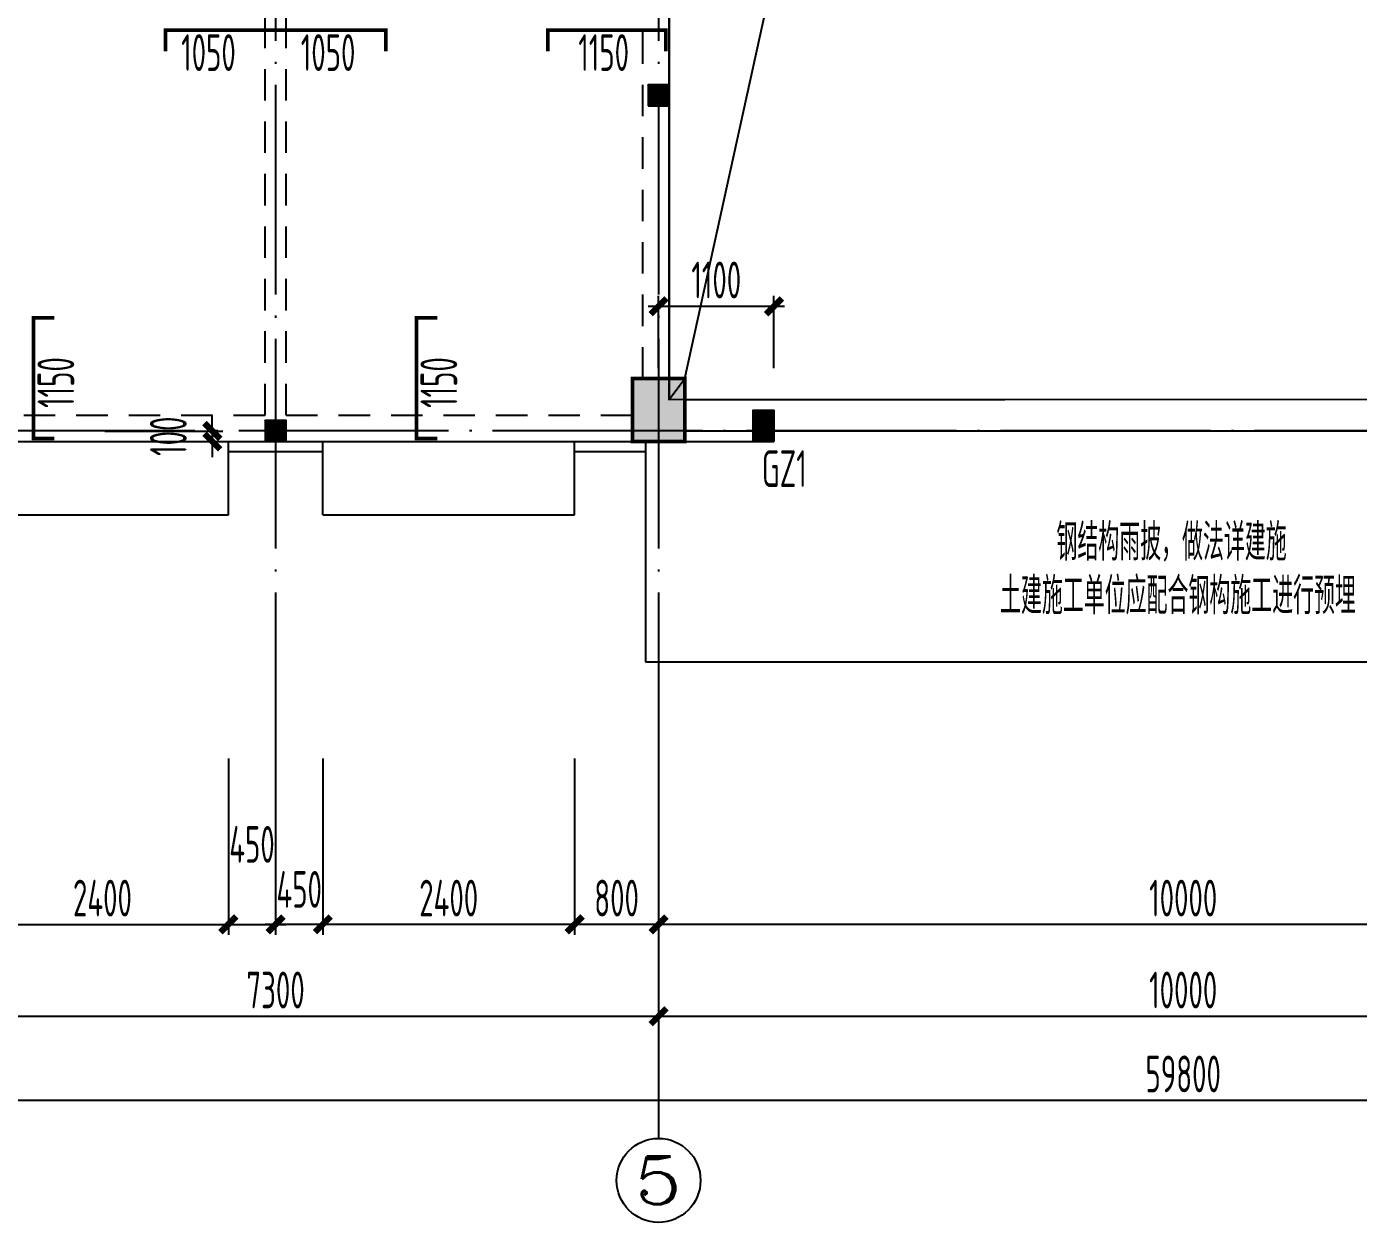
# Model space of a CAD drawing. Extents: x -472319 to -112444, y -516749 to -5704.
# Drawn here: x -283816 to -271125, y -70074 to -58677 of the extents above; entities that cross this region are included whole.
import ezdxf
from ezdxf.enums import TextEntityAlignment as Align

# ---------------------------------------------------------------- set-up
doc = ezdxf.new("R2010")
doc.units = 0
doc.header["$LTSCALE"] = 100
doc.header["$MEASUREMENT"] = 0
for name, pattern in [('3', [5, 3, -2]), ('CENTER', [2, 1.25, -0.25, 0.25, -0.25]), ('DOTE', [2.42, 2, -0.2, 0.02, -0.2])]:
    doc.linetypes.add(name, pattern=pattern)
for name, color, linetype in [('1301', 24, 'Continuous'), ('1305', 1, 'Continuous'), ('1306', 94, 'Continuous'), ('1307', 7, 'Continuous'), ('AXIS', 3, 'Continuous'), ('AXIS_TEXT', 7, 'Continuous'), ('COLUMN', 9, 'Continuous'), ('DOTE', 1, 'CENTER'), ('S_BEAM', 4, 'Continuous'), ('S_BEAMDASH', 134, '3'), ('S_CL', 2, 'Continuous'), ('S_HOLE', 253, 'Continuous'), ('坡道', 7, 'Continuous'), ('洞口边线', 7, 'Continuous')]:
    doc.layers.add(name, color=color, linetype=linetype)
doc.styles.add('_TCH_AXIS', font='COMPLEX', dxfattribs={"bigfont": 'GBCBIG'})
doc.styles.add('COMPLEX', font='COMPLEX')
doc.styles.add('HZ', font='tssdeng.shx', dxfattribs={"width": 0.6, "height": 350, "bigfont": 'a.shx'})
doc.styles.get("Standard").update_dxf_attribs({"font": 'tssdeng.shx', "width": 0.6, "bigfont": 'a.shx'})
doc.dimstyles.new('DIMN', dxfattribs={"dimtxt": 350, "dimasz": 150, "dimexe": 100, "dimexo": 100, "dimgap": 75, "dimtad": 1, "dimdec": 0, "dimzin": 0, "dimdsep": 46, "dimtxsty": 'HZ', "dimblk": 'ARCHTICK', "dimcen": 0.09, "dimdle": 100, "dimclrd": 3, "dimclre": 3, "dimclrt": 7, "dimazin": 2, "dimtfac": 1, "dimtdec": 0, "dimtmove": 2, "dimatfit": 3, "dimldrblk": 'ARCHTICK', "dimfxl": 1, "dimtolj": 1, "dimtzin": 0, "dimarcsym": 0})

# ---------------------------------------------------------------- blocks, each defined once
blk = doc.blocks.new('_ArchTick')
at = {"color": 0, "linetype": 'ByBlock', "const_width": 0.4}
blk.add_lwpolyline([(-0.5, -0.5), (0.5, 0.5)], dxfattribs=at)
blk = doc.blocks.new('*D582')
at = {"layer": 'AXIS', "color": 3, "lineweight": -2, "transparency": 16777216}
for p, q in [((-285094, -66961), (-285094, -68209)), ((-277794, -66961), (-277794, -68209)), ((-285194, -68109), (-277694, -68109))]:
    blk.add_line(p, q, dxfattribs=at)
at = {"layer": 'Defpoints', "color": 0, "transparency": 16777216}
for p in [(-285094, -66861), (-277794, -66861), (-277794, -68109)]:
    blk.add_point(p, dxfattribs=at)
at = {"layer": 'AXIS', "color": 3, "lineweight": -2, "transparency": 16777216, "xscale": 150, "yscale": 150, "zscale": 150, "rotation": 180}
blk.add_blockref('_ArchTick', (-285094, -68109), dxfattribs=at)
at = {"layer": 'AXIS', "color": 3, "lineweight": -2, "transparency": 16777216, "xscale": 150, "yscale": 150, "zscale": 150}
blk.add_blockref('_ArchTick', (-277794, -68109), dxfattribs=at)
at = {"layer": 'AXIS', "color": 7, "transparency": 16777216, "insert": (-281444, -67859), "char_height": 350, "attachment_point": 5, "style": 'HZ'}
blk.add_mtext('\\A1;7300', dxfattribs=at)
blk = doc.blocks.new('*D583')
at = {"layer": 'AXIS', "color": 3, "lineweight": -2, "transparency": 16777216}
for p, q in [((-277794, -66961), (-277794, -68209)), ((-267794, -66961), (-267794, -68209)), ((-277894, -68109), (-267694, -68109))]:
    blk.add_line(p, q, dxfattribs=at)
at = {"layer": 'Defpoints', "color": 0, "transparency": 16777216}
for p in [(-277794, -66861), (-267794, -66861), (-267794, -68109)]:
    blk.add_point(p, dxfattribs=at)
at = {"layer": 'AXIS', "color": 3, "lineweight": -2, "transparency": 16777216, "xscale": 150, "yscale": 150, "zscale": 150, "rotation": 180}
blk.add_blockref('_ArchTick', (-277794, -68109), dxfattribs=at)
at = {"layer": 'AXIS', "color": 3, "lineweight": -2, "transparency": 16777216, "xscale": 150, "yscale": 150, "zscale": 150}
blk.add_blockref('_ArchTick', (-267794, -68109), dxfattribs=at)
at = {"layer": 'AXIS', "color": 7, "transparency": 16777216, "insert": (-272794, -67859), "char_height": 350, "attachment_point": 5, "style": 'HZ'}
blk.add_mtext('\\A1;10000', dxfattribs=at)
blk = doc.blocks.new('*D588')
at = {"layer": 'AXIS', "color": 3, "lineweight": -2, "transparency": 16777216}
for p, q in [((-302694, -66961), (-302694, -69009)), ((-242894, -66961), (-242894, -69009)), ((-302794, -68909), (-242794, -68909))]:
    blk.add_line(p, q, dxfattribs=at)
at = {"layer": 'Defpoints', "color": 0, "transparency": 16777216}
for p in [(-302694, -66861), (-242894, -66861), (-242894, -68909)]:
    blk.add_point(p, dxfattribs=at)
at = {"layer": 'AXIS', "color": 3, "lineweight": -2, "transparency": 16777216, "xscale": 150, "yscale": 150, "zscale": 150, "rotation": 180}
blk.add_blockref('_ArchTick', (-302694, -68909), dxfattribs=at)
at = {"layer": 'AXIS', "color": 3, "lineweight": -2, "transparency": 16777216, "xscale": 150, "yscale": 150, "zscale": 150}
blk.add_blockref('_ArchTick', (-242894, -68909), dxfattribs=at)
at = {"layer": 'AXIS', "color": 7, "transparency": 16777216, "insert": (-272794, -68659), "char_height": 350, "attachment_point": 5, "style": 'HZ'}
blk.add_mtext('\\A1;59800', dxfattribs=at)
blk = doc.blocks.new('_AXISO')
blk.add_circle((0, 0), 0.5)
at = {"layer": 'AXIS_TEXT', "style": 'COMPLEX', "width": 1.041667}
blk.add_attdef('A', text='', height=0.56, dxfattribs=at).set_placement((-0.25, -0.28), (0.25, -0.28), align=Align.FIT)
blk = doc.blocks.new('*D623')
at = {"layer": '1301', "color": 3, "lineweight": -2, "transparency": 16777216}
for p, q in [((-282047, -62531), (-282047, -62381)), ((-283070, -62531), (-281947, -62531)), ((-282047, -62531), (-282047, -62631)), ((-283070, -62631), (-281947, -62631)), ((-282047, -62631), (-282047, -62781))]:
    blk.add_line(p, q, dxfattribs=at)
at = {"layer": 'Defpoints', "color": 0, "transparency": 16777216}
for p in [(-283170, -62531), (-283170, -62631), (-282047, -62631)]:
    blk.add_point(p, dxfattribs=at)
at = {"layer": '1301', "color": 3, "lineweight": -2, "transparency": 16777216, "xscale": 150, "yscale": 150, "zscale": 150}
for p, rotation in [((-282047, -62531), 270), ((-282047, -62631), 90)]:
    blk.add_blockref('_ArchTick', p, dxfattribs=dict(at, rotation=rotation))
at = {"layer": '1301', "color": 7, "transparency": 16777216, "insert": (-282466, -62581), "char_height": 350, "attachment_point": 5, "rotation": 90, "style": 'HZ'}
blk.add_mtext('\\A1;100', dxfattribs=at)
blk = doc.blocks.new('*D636')
at = {"layer": '1301', "color": 3, "lineweight": -2, "transparency": 16777216}
for p, q in [((-277794, -65651), (-277794, -67333)), ((-267794, -65651), (-267794, -67333)), ((-267694, -67233), (-277894, -67233))]:
    blk.add_line(p, q, dxfattribs=at)
at = {"layer": 'Defpoints', "color": 0, "transparency": 16777216}
for p in [(-277794, -65551), (-267794, -65551), (-277794, -67233)]:
    blk.add_point(p, dxfattribs=at)
at = {"layer": '1301', "color": 3, "lineweight": -2, "transparency": 16777216, "xscale": 150, "yscale": 150, "zscale": 150, "rotation": 180}
blk.add_blockref('_ArchTick', (-277794, -67233), dxfattribs=at)
at = {"layer": '1301', "color": 3, "lineweight": -2, "transparency": 16777216, "xscale": 150, "yscale": 150, "zscale": 150}
blk.add_blockref('_ArchTick', (-267794, -67233), dxfattribs=at)
at = {"layer": '1301', "color": 7, "transparency": 16777216, "insert": (-272794, -66983), "char_height": 350, "attachment_point": 5, "style": 'HZ'}
blk.add_mtext('\\A1;10000', dxfattribs=at)
blk = doc.blocks.new('*D712')
at = {"layer": '1301', "color": 3, "lineweight": -2, "transparency": 16777216}
for p, q in [((-278594, -65651), (-278594, -67333)), ((-277794, -65651), (-277794, -67333)), ((-277694, -67233), (-278694, -67233))]:
    blk.add_line(p, q, dxfattribs=at)
at = {"layer": 'Defpoints', "color": 0, "transparency": 16777216}
for p in [(-278594, -65551), (-277794, -65551), (-278594, -67233)]:
    blk.add_point(p, dxfattribs=at)
at = {"layer": '1301', "color": 3, "lineweight": -2, "transparency": 16777216, "xscale": 150, "yscale": 150, "zscale": 150, "rotation": 180}
blk.add_blockref('_ArchTick', (-278594, -67233), dxfattribs=at)
at = {"layer": '1301', "color": 3, "lineweight": -2, "transparency": 16777216, "xscale": 150, "yscale": 150, "zscale": 150}
blk.add_blockref('_ArchTick', (-277794, -67233), dxfattribs=at)
at = {"layer": '1301', "color": 7, "transparency": 16777216, "insert": (-278194, -66983), "char_height": 350, "attachment_point": 5, "style": 'HZ'}
blk.add_mtext('\\A1;800', dxfattribs=at)
blk = doc.blocks.new('*D713')
at = {"layer": '1301', "color": 3, "lineweight": -2, "transparency": 16777216}
for p, q in [((-280994, -65651), (-280994, -67333)), ((-278594, -65651), (-278594, -67333)), ((-278494, -67233), (-281094, -67233))]:
    blk.add_line(p, q, dxfattribs=at)
at = {"layer": 'Defpoints', "color": 0, "transparency": 16777216}
for p in [(-280994, -65551), (-278594, -65551), (-280994, -67233)]:
    blk.add_point(p, dxfattribs=at)
at = {"layer": '1301', "color": 3, "lineweight": -2, "transparency": 16777216, "xscale": 150, "yscale": 150, "zscale": 150, "rotation": 180}
blk.add_blockref('_ArchTick', (-280994, -67233), dxfattribs=at)
at = {"layer": '1301', "color": 3, "lineweight": -2, "transparency": 16777216, "xscale": 150, "yscale": 150, "zscale": 150}
blk.add_blockref('_ArchTick', (-278594, -67233), dxfattribs=at)
at = {"layer": '1301', "color": 7, "transparency": 16777216, "insert": (-279794, -66983), "char_height": 350, "attachment_point": 5, "style": 'HZ'}
blk.add_mtext('\\A1;2400', dxfattribs=at)
blk = doc.blocks.new('*D714')
at = {"layer": '1301', "color": 3, "lineweight": -2, "transparency": 16777216}
for p, q in [((-281444, -65651), (-281444, -67333)), ((-280994, -65651), (-280994, -67333)), ((-280894, -67233), (-281544, -67233))]:
    blk.add_line(p, q, dxfattribs=at)
at = {"layer": 'Defpoints', "color": 0, "transparency": 16777216}
for p in [(-281444, -65551), (-280994, -65551), (-281444, -67233)]:
    blk.add_point(p, dxfattribs=at)
at = {"layer": '1301', "color": 3, "lineweight": -2, "transparency": 16777216, "xscale": 150, "yscale": 150, "zscale": 150, "rotation": 180}
blk.add_blockref('_ArchTick', (-281444, -67233), dxfattribs=at)
at = {"layer": '1301', "color": 3, "lineweight": -2, "transparency": 16777216, "xscale": 150, "yscale": 150, "zscale": 150}
blk.add_blockref('_ArchTick', (-280994, -67233), dxfattribs=at)
at = {"layer": '1301', "color": 7, "transparency": 16777216, "insert": (-281219, -66900), "char_height": 350, "attachment_point": 5, "style": 'HZ'}
blk.add_mtext('\\A1;450', dxfattribs=at)
blk = doc.blocks.new('*D716')
at = {"layer": '1301', "color": 3, "lineweight": -2, "transparency": 16777216}
for p, q in [((-284294, -65651), (-284294, -67333)), ((-281894, -65651), (-281894, -67333)), ((-284394, -67233), (-281794, -67233))]:
    blk.add_line(p, q, dxfattribs=at)
at = {"layer": 'Defpoints', "color": 0, "transparency": 16777216}
for p in [(-284294, -65551), (-281894, -65551), (-281894, -67233)]:
    blk.add_point(p, dxfattribs=at)
at = {"layer": '1301', "color": 3, "lineweight": -2, "transparency": 16777216, "xscale": 150, "yscale": 150, "zscale": 150, "rotation": 180}
blk.add_blockref('_ArchTick', (-284294, -67233), dxfattribs=at)
at = {"layer": '1301', "color": 3, "lineweight": -2, "transparency": 16777216, "xscale": 150, "yscale": 150, "zscale": 150}
blk.add_blockref('_ArchTick', (-281894, -67233), dxfattribs=at)
at = {"layer": '1301', "color": 7, "transparency": 16777216, "insert": (-283094, -66983), "char_height": 350, "attachment_point": 5, "style": 'HZ'}
blk.add_mtext('\\A1;2400', dxfattribs=at)
blk = doc.blocks.new('*D717')
at = {"layer": '1301', "color": 3, "lineweight": -2, "transparency": 16777216}
for p, q in [((-281894, -65651), (-281894, -67333)), ((-281444, -65651), (-281444, -67333)), ((-281994, -67233), (-281344, -67233))]:
    blk.add_line(p, q, dxfattribs=at)
at = {"layer": 'Defpoints', "color": 0, "transparency": 16777216}
for p in [(-281894, -65551), (-281444, -65551), (-281444, -67233)]:
    blk.add_point(p, dxfattribs=at)
at = {"layer": '1301', "color": 3, "lineweight": -2, "transparency": 16777216, "xscale": 150, "yscale": 150, "zscale": 150, "rotation": 180}
blk.add_blockref('_ArchTick', (-281894, -67233), dxfattribs=at)
at = {"layer": '1301', "color": 3, "lineweight": -2, "transparency": 16777216, "xscale": 150, "yscale": 150, "zscale": 150}
blk.add_blockref('_ArchTick', (-281444, -67233), dxfattribs=at)
at = {"layer": '1301', "color": 7, "transparency": 16777216, "insert": (-281669, -66471), "char_height": 350, "attachment_point": 5, "style": 'HZ'}
blk.add_mtext('\\A1;450', dxfattribs=at)
blk = doc.blocks.new('*D734')
at = {"layer": '1301', "color": 3, "lineweight": -2, "transparency": 16777216}
for p, q in [((-277794, -61931), (-277794, -61242)), ((-276694, -61931), (-276694, -61242)), ((-277894, -61342), (-276594, -61342))]:
    blk.add_line(p, q, dxfattribs=at)
at = {"layer": 'Defpoints', "color": 0, "transparency": 16777216}
for p in [(-276694, -61342), (-277794, -62031), (-276694, -62031)]:
    blk.add_point(p, dxfattribs=at)
at = {"layer": '1301', "color": 3, "lineweight": -2, "transparency": 16777216, "xscale": 150, "yscale": 150, "zscale": 150, "rotation": 180}
blk.add_blockref('_ArchTick', (-277794, -61342), dxfattribs=at)
at = {"layer": '1301', "color": 3, "lineweight": -2, "transparency": 16777216, "xscale": 150, "yscale": 150, "zscale": 150}
blk.add_blockref('_ArchTick', (-276694, -61342), dxfattribs=at)
at = {"layer": '1301', "color": 7, "transparency": 16777216, "insert": (-277244, -61092), "char_height": 350, "attachment_point": 5, "style": 'HZ'}
blk.add_mtext('\\A1;1100', dxfattribs=at)

msp = doc.modelspace()

# ---------------------------------------------------------------- hatches: boundary and pattern name
at = {"layer": '1301'}
h = msp.add_hatch(dxfattribs=at)
h.set_pattern_fill('ANSI31')
h.set_pattern_definition([(45, (114544.49969, 334608), (-0.088388347648, 0.088388347648), [])])
h.paths.add_polyline_path([(-276693.831, -62630.891), (-276893.831, -62630.891), (-276893.831, -62330.891), (-276693.831, -62330.891)])
at = {"layer": 'COLUMN'}
h = msp.add_hatch(dxfattribs=at)
h.set_pattern_fill('ANSI31', color=0)
h.set_pattern_definition([(45, (-328931.32863, 126307.1076), (-0.08838834765, 0.08838834765), [])])
h.paths.add_polyline_path([(-277893.829, -59430.892), (-277693.829, -59430.892), (-277693.829, -59230.892), (-277893.829, -59230.892)])
h = msp.add_hatch(dxfattribs=at)
h.set_pattern_fill('ANSI31', color=0)
h.set_pattern_definition([(45, (-332581.32863, 123107.10858), (-0.08838834765, 0.08838834765), [])])
h.paths.add_polyline_path([(-281543.829, -62630.891), (-281343.829, -62630.891), (-281343.829, -62430.891), (-281543.829, -62430.891)])
at = {"layer": 'S_CL'}
h = msp.add_hatch(dxfattribs=at)
h.set_pattern_fill('ANSI31', color=256)
h.set_pattern_definition([(45, (110874.16938, 392414.60853), (-0.088388347648, 0.088388347648), [])])
h.paths.add_polyline_path([(-242793.829, -48130.89), (-242793.829, -47630.89), (-243293.829, -47630.89), (-243293.829, -48130.89)])
h.paths.add_polyline_path([(-242793.829, -54230.891), (-242793.829, -53730.891), (-243293.829, -53730.891), (-243293.829, -54230.891)])
h.paths.add_polyline_path([(-242793.829, -56530.891), (-242793.829, -56030.891), (-243293.829, -56030.891), (-243293.829, -56530.891)])
h.paths.add_polyline_path([(-242793.829, -62630.891), (-242793.829, -62130.891), (-243293.829, -62130.891), (-243293.829, -62630.891)])
h.paths.add_polyline_path([(-245643.829, -48130.89), (-245643.829, -47630.89), (-246143.829, -47630.89), (-246143.829, -48130.89)])
h.paths.add_polyline_path([(-245643.829, -54230.891), (-245643.829, -53730.891), (-246143.829, -53730.891), (-246143.829, -54230.891)])
h.paths.add_polyline_path([(-245643.829, -56530.891), (-245643.829, -56030.891), (-246143.829, -56030.891), (-246143.829, -56530.891)])
h.paths.add_polyline_path([(-245643.829, -62630.891), (-245643.829, -62130.891), (-246143.829, -62130.891), (-246143.829, -62630.891)])
h.paths.add_polyline_path([(-252943.829, -48130.89), (-252943.829, -47630.89), (-253443.829, -47630.89), (-253443.829, -48130.89)])
h.paths.add_polyline_path([(-252943.829, -54230.891), (-252943.829, -53730.891), (-253443.829, -53730.891), (-253443.829, -54230.891)])
h.paths.add_polyline_path([(-252943.829, -56530.891), (-252943.829, -56030.891), (-253443.829, -56030.891), (-253443.829, -56530.891)])
h.paths.add_polyline_path([(-252943.829, -62630.891), (-252943.829, -62130.891), (-253443.829, -62130.891), (-253443.829, -62630.891)])
h.paths.add_polyline_path([(-260243.829, -48130.89), (-260243.829, -47630.89), (-260743.829, -47630.89), (-260743.829, -48130.89)])
h.paths.add_polyline_path([(-260243.829, -54230.891), (-260243.829, -53730.891), (-260743.829, -53730.891), (-260743.829, -54230.891)])
h.paths.add_polyline_path([(-260243.829, -56530.891), (-260243.829, -56030.891), (-260743.829, -56030.891), (-260743.829, -56530.891)])
h.paths.add_polyline_path([(-260243.829, -62630.891), (-260243.829, -62130.891), (-260743.829, -62130.891), (-260743.829, -62630.891)])
h.paths.add_polyline_path([(-267543.829, -48130.89), (-267543.829, -47630.89), (-268043.829, -47630.89), (-268043.829, -48130.89)])
h.paths.add_polyline_path([(-267543.829, -54230.891), (-267543.829, -53730.891), (-268043.829, -53730.891), (-268043.829, -54230.891)])
h.paths.add_polyline_path([(-267543.829, -56530.891), (-267543.829, -56030.891), (-268043.829, -56030.891), (-268043.829, -56530.891)])
h.paths.add_polyline_path([(-267543.829, -62630.891), (-267543.829, -62030.891), (-268043.829, -62030.891), (-268043.829, -62630.891)])
h.paths.add_polyline_path([(-270543.829, -48130.89), (-270543.829, -47630.89), (-271043.829, -47630.89), (-271043.829, -48130.89)])
h.paths.add_polyline_path([(-270543.829, -54230.891), (-270543.829, -53730.891), (-271043.829, -53730.891), (-271043.829, -54230.891)])
h.paths.add_polyline_path([(-277543.831, -48230.89), (-277543.831, -47630.89), (-278043.831, -47630.89), (-278043.831, -48230.89)])
h.paths.add_polyline_path([(-277543.831, -54230.891), (-277543.831, -53730.891), (-278043.831, -53730.891), (-278043.831, -54230.891)])
h.paths.add_polyline_path([(-277543.831, -56530.891), (-277543.831, -56030.891), (-278043.831, -56030.891), (-278043.831, -56530.891)])
h.paths.add_polyline_path([(-277543.831, -62630.891), (-277543.831, -62030.891), (-278043.831, -62030.891), (-278043.831, -62630.891)])
h.paths.add_polyline_path([(-284843.831, -48130.89), (-284843.831, -47630.89), (-285343.831, -47630.89), (-285343.831, -48130.89)])
h.paths.add_polyline_path([(-284843.831, -54230.891), (-284843.831, -53730.891), (-285343.831, -53730.891), (-285343.831, -54230.891)])
h.paths.add_polyline_path([(-284843.831, -56530.891), (-284843.831, -56030.891), (-285343.831, -56030.891), (-285343.831, -56530.891)])
h.paths.add_polyline_path([(-284843.831, -62630.891), (-284843.831, -62130.891), (-285343.831, -62130.891), (-285343.831, -62630.891)])
h.paths.add_polyline_path([(-292143.831, -48130.89), (-292143.831, -47630.89), (-292643.831, -47630.89), (-292643.831, -48130.89)])
h.paths.add_polyline_path([(-292143.831, -54230.891), (-292143.831, -53730.891), (-292643.831, -53730.891), (-292643.831, -54230.891)])
h.paths.add_polyline_path([(-292143.831, -56530.891), (-292143.831, -56030.891), (-292643.831, -56030.891), (-292643.831, -56530.891)])
h.paths.add_polyline_path([(-292143.831, -62630.891), (-292143.831, -62130.891), (-292643.831, -62130.891), (-292643.831, -62630.891)])
h.paths.add_polyline_path([(-299443.831, -48130.89), (-299443.831, -47630.89), (-299943.831, -47630.89), (-299943.831, -48130.89)])
h.paths.add_polyline_path([(-299443.831, -54230.891), (-299443.831, -53730.891), (-299943.831, -53730.891), (-299943.831, -54230.891)])
h.paths.add_polyline_path([(-299443.831, -56530.891), (-299443.831, -56030.891), (-299943.831, -56030.891), (-299943.831, -56530.891)])
h.paths.add_polyline_path([(-299443.831, -62630.891), (-299443.831, -62130.891), (-299943.831, -62130.891), (-299943.831, -62630.891)])
h.paths.add_polyline_path([(-302293.831, -48130.89), (-302293.831, -47630.89), (-302793.831, -47630.89), (-302793.831, -48130.89)])
h.paths.add_polyline_path([(-302293.831, -54230.891), (-302293.831, -53730.891), (-302793.831, -53730.891), (-302793.831, -54230.891)])
h.paths.add_polyline_path([(-302293.831, -56530.891), (-302293.831, -56030.891), (-302793.831, -56030.891), (-302793.831, -56530.891)])
h.paths.add_polyline_path([(-302293.831, -62630.891), (-302293.831, -62130.891), (-302793.831, -62130.891), (-302793.831, -62630.891)])

# ---------------------------------------------------------------- linework, layer by layer
for p, q in [((-280993.829, -63330.89), (-280993.829, -62630.89)), ((-277918.829, -62630.891), (-277918.829, -64730.891)), ((-284293.829, -63330.89), (-281893.829, -63330.89)), ((-280993.829, -63330.89), (-278593.829, -63330.89)), ((-277918.829, -64730.891), (-267668.515, -64730.891))]:
    msp.add_line(p, q)
for points in [[(-280993.829, -62730.89), (-281893.829, -62730.89)], [(-277918.829, -62730.89), (-278593.829, -62730.89)]]:
    msp.add_lwpolyline(points)
at = {"layer": '1301', "color": 7}
for p, q in [((-276893.831, -62330.891), (-276893.831, -62630.891)), ((-276693.831, -62430.891), (-276693.831, -62630.891)), ((-277543.831, -62630.891), (-276693.831, -62630.891))]:
    msp.add_line(p, q, dxfattribs=at)
msp.add_lwpolyline([(-276693.831, -62630.891), (-276893.831, -62630.891), (-276893.831, -62330.891), (-276693.831, -62330.891)], close=True, dxfattribs=at)
at = {"layer": '1305', "const_width": 35}
for points in [[(-282493.833, -58910.892), (-282493.833, -58710.892), (-280393.833, -58710.893), (-280393.833, -58910.893)], [(-278848.833, -58910.892), (-278848.833, -58710.892), (-277723.833, -58710.892), (-277723.833, -58910.893)], [(-283551.331, -62600.892), (-283751.331, -62600.892), (-283751.331, -61450.892), (-283551.331, -61450.892)], [(-279901.333, -62600.892), (-280101.333, -62600.892), (-280101.333, -61450.892), (-279901.333, -61450.892)]]:
    msp.add_lwpolyline(points, dxfattribs=at)
at = {"layer": 'AXIS'}
msp.add_line((-277793.829, -66861.282), (-277793.829, -69273.578), dxfattribs=at)
at = {"layer": 'COLUMN', "color": 0}
for points in [[(-277893.829, -59430.892), (-277693.829, -59430.892), (-277693.829, -59230.892), (-277893.829, -59230.892)], [(-281543.829, -62630.891), (-281343.829, -62630.891), (-281343.829, -62430.891), (-281543.829, -62430.891)]]:
    msp.add_lwpolyline(points, close=True, dxfattribs=at)
at = {"layer": 'DOTE', "linetype": 'DOTE', "ltscale": 10}
for p, q in [((-281443.829, -44711.242), (-281443.829, -66861.282)), ((-277793.829, -44711.242), (-277793.829, -66861.282)), ((-241075.018, -62530.89), (-304367.647, -62530.89))]:
    msp.add_line(p, q, dxfattribs=at)
at = {"layer": 'S_BEAM'}
for p, q in [((-277693.831, -62230.891), (-277693.831, -56530.891)), ((-277543.831, -62230.891), (-274493.831, -62230.891)), ((-277543.831, -62530.89), (-268043.829, -62530.89)), ((-284843.831, -62630.891), (-281443.831, -62630.891)), ((-281443.831, -62630.891), (-278043.831, -62630.891))]:
    msp.add_line(p, q, dxfattribs=at)
at = {"layer": 'S_BEAMDASH'}
for p, q in [((-281543.831, -62380.891), (-281543.831, -56280.891)), ((-281343.831, -62380.891), (-281343.831, -56280.891)), ((-277943.831, -62030.891), (-277943.831, -56530.891)), ((-284843.831, -62380.891), (-281543.831, -62380.891)), ((-281343.831, -62380.891), (-278043.831, -62380.891))]:
    msp.add_line(p, q, dxfattribs=at)
at = {"layer": 'S_CL', "const_width": 35}
msp.add_lwpolyline([(-277543.831, -62630.891), (-277543.831, -62030.891), (-278043.831, -62030.891), (-278043.831, -62630.891)], close=True, dxfattribs=at)
at = {"layer": 'S_HOLE', "const_width": 18}
msp.add_lwpolyline([(-277693.831, -62230.891), (-277693.831, -62230.891), (-277693.831, -62230.891), (-267893.829, -62230.891), (-267893.829, -62230.891), (-267893.829, -62230.891), (-267893.829, -56530.891), (-268043.829, -56530.891), (-268043.829, -56330.891), (-277543.831, -56330.891), (-277543.831, -56530.891), (-277693.831, -56530.891), (-277693.831, -62230.891)], close=True, dxfattribs=at)
at = {"layer": '坡道'}
for p, q in [((-281893.829, -63330.89), (-281893.829, -62630.89)), ((-278593.829, -63330.89), (-278593.829, -62630.89))]:
    msp.add_line(p, q, dxfattribs=at)
at = {"layer": '洞口边线'}
msp.add_lwpolyline([(-268043.829, -56330.891), (-277543.831, -56330.891), (-277543.831, -56530.891), (-277693.831, -56530.891), (-277693.831, -62230.891), (-277543.831, -62030.891), (-277543.831, -62030.891), (-276518.526, -57356.196), (-268043.829, -56330.891)], close=True, dxfattribs=at)

# ---------------------------------------------------------------- block references
at = {"layer": 'AXIS'}
ref = msp.add_blockref('_AXISO', (-277793.829, -69673.578), dxfattribs=dict(at, xscale=800, yscale=800, zscale=800))
ref.add_attrib('A', '5', dxfattribs={"layer": 'AXIS_TEXT', "height": 452.548, "style": '_TCH_AXIS', "width": 1.5}).set_placement((-278020.103, -69899.852), (-277567.554, -69899.852), align=Align.FIT)

# ---------------------------------------------------------------- texts
at = {"layer": '1306', "width": 0.6}
for s, p in [('1050', (-282343.833, -59099.292)), ('1050', (-281203.833, -59099.292)), ('1150', (-278558.833, -59099.292))]:
    msp.add_text(s, height=350, dxfattribs=at).set_placement(p)
for p in [(-283362.93, -62310.892), (-279712.932, -62310.892)]:
    msp.add_text('1150', height=350, rotation=90, dxfattribs=at).set_placement(p)
at = {"layer": '1307', "width": 0.6}
for s, p in [('GZ1', (-276809.831, -63064.791)), ('钢结构雨披，做法详建施', (-274001.831, -63765.791)), ('土建施工单位应配合钢构施工进行预埋', (-274539.331, -64277.291))]:
    msp.add_text(s, height=350, dxfattribs=at).set_placement(p)

# ---------------------------------------------------------------- dimensions: what is measured, and where the dimension line sits
at = {"layer": '1301', "color": 7}
for base, p1, p2, picture, middle in [((-276693.831, -61342.5), (-277793.831, -62030.891), (-276693.831, -62030.891), '*D734', (-277243.831, -61092.5)), ((-280993.829, -67232.781), (-278593.829, -65550.539), (-280993.829, -65550.539), '*D713', (-279793.829, -66982.781)), ((-278593.829, -67232.781), (-277793.829, -65550.539), (-278593.829, -65550.539), '*D712', (-278193.829, -66982.781)), ((-277793.829, -67232.781), (-267793.829, -65550.539), (-277793.829, -65550.539), '*D636', (-272793.829, -66982.781))]:
    dim = msp.add_linear_dim(base=base, p1=p1, p2=p2, dimstyle='DIMN', override={"dimfxl": 100}, dxfattribs=at)
    dim.commit()
    dim.dimension.update_dxf_attribs({"geometry": picture, "text_midpoint": middle})
for base, p1, p2, angle, picture, middle in [((-282047, -62630.889), (-283170, -62530.89), (-283170, -62630.889), 90, '*D623', (-282466, -62580.89)), ((-281443.829, -67232.781), (-281893.829, -65550.539), (-281443.829, -65550.539), 180, '*D717', (-281668.829, -66471))]:
    dim = msp.add_linear_dim(base=base, p1=p1, p2=p2, angle=angle, dimstyle='DIMN', override={"dimfxl": 100}, dxfattribs=at)
    dim.commit()
    dim.dimension.update_dxf_attribs({"geometry": picture, "text_midpoint": middle, "dimtype": 160})
dim = msp.add_linear_dim(base=(-281893.829, -67232.781), p1=(-284293.829, -65550.539), p2=(-281893.829, -65550.539), angle=180, dimstyle='DIMN', override={"dimfxl": 100}, dxfattribs=at)
dim.commit()
dim.dimension.update_dxf_attribs({"geometry": '*D716', "text_midpoint": (-283093.829, -66982.781)})
dim = msp.add_linear_dim(base=(-281443.829, -67232.781), p1=(-280993.829, -65550.539), p2=(-281443.829, -65550.539), dimstyle='DIMN', override={"dimfxl": 100}, dxfattribs=at)
dim.commit()
dim.dimension.update_dxf_attribs({"geometry": '*D714', "text_midpoint": (-281218.829, -66899.5), "dimtype": 160})
at = {"layer": 'AXIS'}
for p1, p2, distance, picture, middle in [((-302693.829, -66861.282), (-242893.829, -66861.282), -2048, '*D588', (-272793.829, -68659.282)), ((-285093.829, -66861.282), (-277793.829, -66861.282), -1248, '*D582', (-281443.829, -67859.282)), ((-277793.829, -66861.282), (-267793.829, -66861.282), -1248, '*D583', (-272793.829, -67859.282))]:
    dim = msp.add_aligned_dim(p1=p1, p2=p2, distance=distance, dimstyle='DIMN', dxfattribs=at)
    dim.commit()
    dim.dimension.update_dxf_attribs({"geometry": picture, "text_midpoint": middle})

doc.saveas('drawing.dxf')
